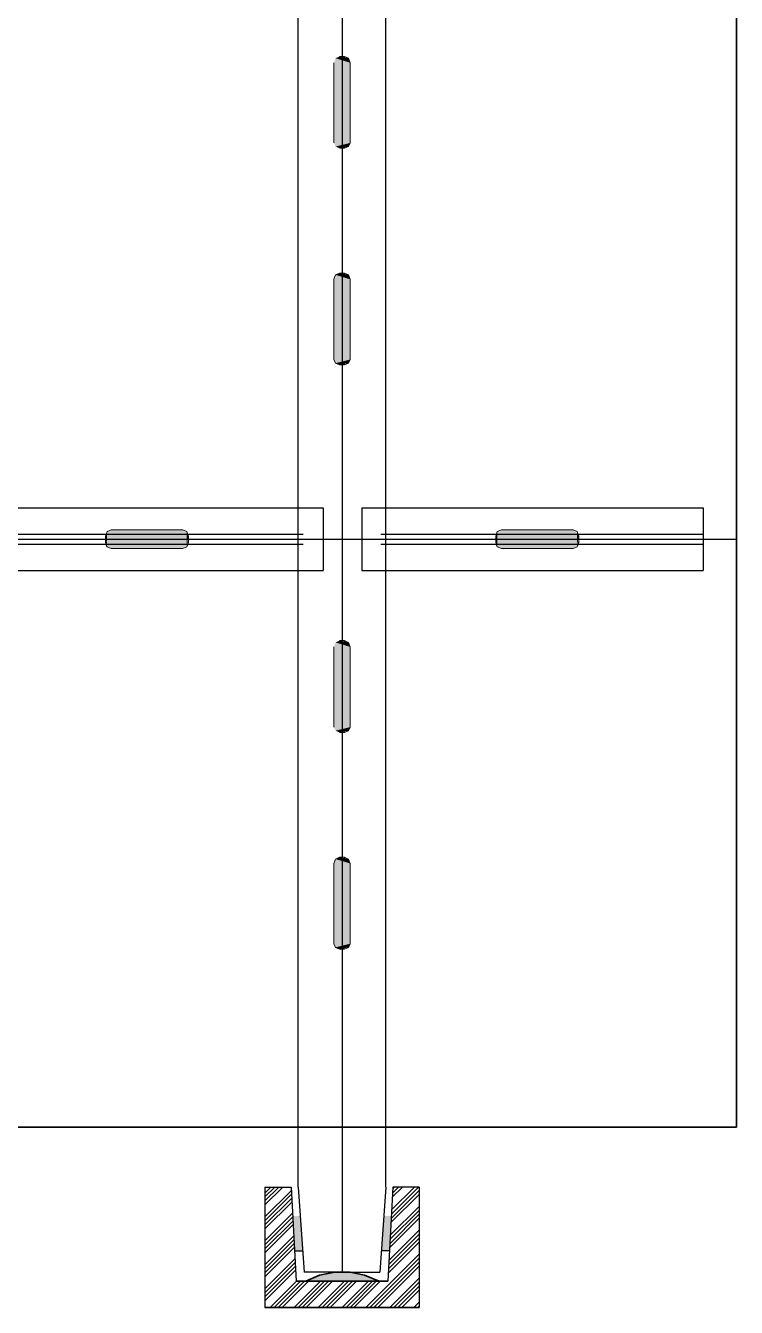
# Model space of a CAD drawing. Header units: inches. Extents: x 12838 to 25100, y 14333 to 18831.
# Drawn here: x 24463 to 25100, y 14333 to 15483 of the extents above; entities that cross this region are included whole.
import ezdxf

# ---------------------------------------------------------------- set-up
doc = ezdxf.new("R2010")
doc.units = ezdxf.units.IN
doc.header["$MEASUREMENT"] = 0
for name, color, linetype in [('1', 50, 'Continuous'), ('PDF2_Geometry', 7, 'Continuous'), ('PDF2_Solid Fills', 7, 'Continuous'), ('PDF_Geometry', 7, 'Continuous')]:
    doc.layers.add(name, color=color, linetype=linetype)
pattern_1 = [(45, (5202.577, 18479.614), (-10.739184, 10.739184), []), (45, (5206.156, 18479.614), (-10.739184, 10.739184), []), (45, (5209.736, 18479.614), (-10.739184, 10.739184), []), (45, (5213.316, 18479.614), (-10.739184, 10.739184), [])]

msp = doc.modelspace()

# ---------------------------------------------------------------- hatches: boundary and pattern name
at = {"layer": '1', "linetype": 'ByBlock'}
h = msp.add_hatch(dxfattribs=at)
h.set_pattern_fill('ANSI34', color=256, scale=20.25)
h.set_pattern_definition(pattern_1)
h.paths.add_polyline_path([(24700.97781, 14440.94844), (24677.35281, 14440.94844), (24677.35281, 14332.94844), (24746.54031, 14332.94844), (24746.54031, 14356.57344), (24705.47781, 14356.57344)])
h = msp.add_hatch(dxfattribs=at)
h.set_pattern_fill('ANSI34', color=256, scale=20.25)
h.set_pattern_definition(pattern_1)
h.paths.add_polyline_path([(24700.97781, 14440.94844), (24677.35281, 14440.94844), (24677.35281, 14332.94844), (24746.54031, 14332.94844), (24746.54031, 14356.57344), (24705.47781, 14356.57344)])
h = msp.add_hatch(dxfattribs=at)
h.set_pattern_fill('ANSI34', color=256, scale=20.25)
h.set_pattern_definition(pattern_1)
h.paths.add_polyline_path([(24787.60281, 14356.57344), (24746.54031, 14356.57344), (24746.54031, 14332.94844), (24815.72781, 14332.94844), (24815.72781, 14440.94844), (24792.10281, 14440.94844)])
h = msp.add_hatch(dxfattribs=at)
h.set_pattern_fill('ANSI34', color=256, scale=20.25)
h.set_pattern_definition(pattern_1)
h.paths.add_polyline_path([(24787.60281, 14356.57344), (24746.54031, 14356.57344), (24746.54031, 14332.94844), (24815.72781, 14332.94844), (24815.72781, 14440.94844), (24792.10281, 14440.94844)])
h = msp.add_hatch(color=3, dxfattribs=at)
h.dxf.hatch_style = 1
h.paths.add_polyline_path([(24709.03835, 14415.04778), (24702.35862, 14415.05838), (24704.03925, 14383.5465), (24711.3164, 14383.5465)])
h = msp.add_hatch(color=3, dxfattribs=at)
h.dxf.hatch_style = 1
h.paths.add_polyline_path([(24709.03835, 14415.04778), (24702.35862, 14415.05838), (24704.03925, 14383.5465), (24711.3164, 14383.5465)])
h = msp.add_hatch(color=3, dxfattribs=at)
h.dxf.hatch_style = 1
h.paths.add_polyline_path([(24784.04228, 14415.04778), (24790.72201, 14415.05838), (24789.04138, 14383.5465), (24781.76423, 14383.5465)])
h = msp.add_hatch(color=3, dxfattribs=at)
h.dxf.hatch_style = 1
h.paths.add_polyline_path([(24784.04228, 14415.04778), (24790.72201, 14415.05838), (24789.04138, 14383.5465), (24781.76423, 14383.5465)])
h = msp.add_hatch(color=256, dxfattribs=at)
h.dxf.hatch_style = 1
h.paths.add_polyline_path([(24740.02513, 14364.39166), (24726.34325, 14361.78559), (24713.9644, 14356.57344), (24779.76775, 14356.57344), (24766.73738, 14361.78559), (24753.70701, 14364.39166)])
h = msp.add_hatch(color=256, dxfattribs=at)
h.dxf.hatch_style = 1
h.paths.add_polyline_path([(24740.02513, 14364.39166), (24726.34325, 14361.78559), (24713.9644, 14356.57344), (24779.76775, 14356.57344), (24766.73738, 14361.78559), (24753.70701, 14364.39166)])

# ---------------------------------------------------------------- linework, layer by layer
at = {"linetype": 'ByBlock'}
for p, q in [((24746.54031, 16598.50247), (24746.54031, 14364.23628)), ((24746.54031, 16598.50247), (24746.54031, 14364.23628)), ((23871.79465, 15050.50247), (24729.60862, 15050.50247)), ((23871.79465, 15050.50247), (24729.60862, 15050.50247)), ((24729.60862, 15050.50247), (24729.60862, 14994.25247)), ((24729.60862, 15050.50247), (24729.60862, 14994.25247)), ((24764.45122, 15050.50247), (25070.63862, 15050.50247)), ((24764.45122, 15050.50247), (24764.45122, 14994.25247)), ((24764.45122, 15050.50247), (25070.63862, 15050.50247)), ((24764.45122, 15050.50247), (24764.45122, 14994.25247)), ((25070.63862, 15050.50247), (25070.63862, 14994.25247)), ((25070.63862, 15050.50247), (25070.63862, 14994.25247)), ((23824.71531, 15022.37747), (25100.46531, 15022.37747)), ((23824.71531, 15022.37747), (25100.46531, 15022.37747)), ((23871.79465, 15026.87747), (24711.66531, 15026.87747)), ((23871.79465, 15026.87747), (24711.66531, 15026.87747)), ((24781.41531, 15026.87747), (25070.63862, 15026.87747)), ((24781.41531, 15026.87747), (25070.63862, 15026.87747)), ((23871.79465, 15017.87747), (24711.66531, 15017.87747)), ((23871.79465, 15017.87747), (24711.66531, 15017.87747)), ((24781.41531, 15017.87747), (25070.63862, 15017.87747)), ((24781.41531, 15017.87747), (25070.63862, 15017.87747)), ((23871.79465, 14994.25247), (24729.60862, 14994.25247)), ((23871.79465, 14994.25247), (24729.60862, 14994.25247)), ((24764.45122, 14994.25247), (25070.63862, 14994.25247)), ((24764.45122, 14994.25247), (25070.63862, 14994.25247))]:
    msp.add_line(p, q, dxfattribs=at)
at = {"layer": '1', "linetype": 'ByBlock'}
for p, q in [((24707.16531, 14440.94844), (24707.16531, 18564.65507)), ((24785.91531, 14441.06226), (24786.11522, 18564.65507)), ((24785.91531, 14441.06226), (24785.91531, 18458.90507)), ((24707.16531, 14440.94844), (24707.16531, 18395.63183)), ((24677.35281, 14440.94844), (24677.35281, 14332.94844)), ((24677.35281, 14440.94844), (24700.97781, 14440.94844)), ((24677.35281, 14440.94844), (24677.35281, 14332.94844)), ((24677.35281, 14440.94844), (24700.97781, 14440.94844)), ((24700.97781, 14440.94844), (24705.47781, 14356.57344)), ((24700.97781, 14440.94844), (24705.47781, 14356.57344)), ((24707.16531, 14440.94844), (24712.7016, 14364.39166)), ((24707.16531, 14440.94844), (24712.7016, 14364.39166)), ((24785.91531, 14440.94844), (24780.37903, 14364.39166)), ((24785.91531, 14440.94844), (24780.37903, 14364.39166)), ((24792.10281, 14440.94844), (24787.60281, 14356.57344)), ((24792.10281, 14440.94844), (24787.60281, 14356.57344)), ((24815.72781, 14440.94844), (24792.10281, 14440.94844)), ((24815.72781, 14440.94844), (24792.10281, 14440.94844)), ((24815.72781, 14440.94844), (24815.72781, 14332.94844)), ((24815.72781, 14440.94844), (24815.72781, 14332.94844)), ((24704.03925, 14383.5465), (24711.3164, 14383.5465)), ((24704.03925, 14383.5465), (24711.3164, 14383.5465)), ((24789.04138, 14383.5465), (24781.76423, 14383.5465)), ((24789.04138, 14383.5465), (24781.76423, 14383.5465)), ((24705.47781, 14356.57344), (24787.60281, 14356.57344)), ((24787.60281, 14356.57344), (24705.47781, 14356.57344)), ((24705.47781, 14356.57344), (24787.60281, 14356.57344)), ((24787.60281, 14356.57344), (24705.47781, 14356.57344)), ((24746.54031, 14364.39166), (24712.7016, 14364.39166)), ((24746.54031, 14364.39166), (24712.7016, 14364.39166)), ((24746.54031, 14364.39166), (24780.37903, 14364.39166)), ((24746.54031, 14364.39166), (24780.37903, 14364.39166)), ((24815.72781, 14332.94844), (24677.35281, 14332.94844)), ((24677.35281, 14332.94844), (24815.72781, 14332.94844)), ((24815.72781, 14332.94844), (24677.35281, 14332.94844)), ((24677.35281, 14332.94844), (24815.72781, 14332.94844))]:
    msp.add_line(p, q, dxfattribs=at)
at = {"layer": '1', "linetype": 'ByBlock', "lineweight": 35}
for p, q in [((25100.46531, 14494.75247), (25100.46531, 16598.50247)), ((25100.46531, 14494.75247), (25100.46531, 16598.50247)), ((23852.84031, 14494.75247), (25100.46531, 14494.75247)), ((23852.84031, 14494.75247), (25100.46531, 14494.75247))]:
    msp.add_line(p, q, dxfattribs=at)
at = {"layer": 'PDF2_Geometry', "linetype": 'ByBlock', "lineweight": 18}
for p, q in [((24739.30817, 15377.88721), (24739.30817, 15449.93344)), ((24739.30817, 15377.88721), (24739.30817, 15449.93344)), ((24744.37067, 15455.53704), (24748.70996, 15455.53704)), ((24744.37067, 15455.53704), (24748.70996, 15455.53704)), ((24748.70996, 15455.53704), (24752.32603, 15453.93601)), ((24748.70996, 15455.53704), (24752.32603, 15453.93601)), ((24752.32603, 15453.93601), (24753.77246, 15449.93344)), ((24752.32603, 15453.93601), (24753.77246, 15449.93344)), ((24753.77246, 15449.93344), (24753.77246, 15377.88721)), ((24753.77246, 15449.93344), (24753.77246, 15377.88721)), ((24748.70996, 15373.08412), (24744.37067, 15373.08412)), ((24744.37067, 15373.08412), (24748.70996, 15373.08412)), ((24748.70996, 15373.08412), (24744.37067, 15373.08412)), ((24744.37067, 15373.08412), (24748.70996, 15373.08412)), ((24752.32603, 15374.68515), (24748.70996, 15373.08412)), ((24748.70996, 15373.08412), (24752.32603, 15374.68515)), ((24752.32603, 15374.68515), (24748.70996, 15373.08412)), ((24748.70996, 15373.08412), (24752.32603, 15374.68515)), ((24753.77246, 15377.88721), (24752.32603, 15374.68515)), ((24752.32603, 15374.68515), (24753.77246, 15377.88721)), ((24753.77246, 15377.88721), (24752.32603, 15374.68515)), ((24752.32603, 15374.68515), (24753.77246, 15377.88721)), ((24739.30817, 15255.52881), (24740.7546, 15259.53137)), ((24739.30817, 15255.52881), (24740.7546, 15259.53137)), ((24739.30817, 15183.48257), (24739.30817, 15255.52881)), ((24739.30817, 15183.48257), (24739.30817, 15255.52881)), ((24740.7546, 15259.53137), (24744.37067, 15261.1324)), ((24740.7546, 15259.53137), (24744.37067, 15261.1324)), ((24744.37067, 15261.1324), (24748.70996, 15261.1324)), ((24744.37067, 15261.1324), (24748.70996, 15261.1324)), ((24748.70996, 15261.1324), (24752.32603, 15259.53137)), ((24748.70996, 15261.1324), (24752.32603, 15259.53137)), ((24752.32603, 15259.53137), (24753.77246, 15255.52881)), ((24752.32603, 15259.53137), (24753.77246, 15255.52881)), ((24753.77246, 15255.52881), (24753.77246, 15183.48257)), ((24753.77246, 15255.52881), (24753.77246, 15183.48257)), ((24739.30817, 15183.48257), (24740.7546, 15180.28052)), ((24740.7546, 15180.28052), (24739.30817, 15183.48257)), ((24739.30817, 15183.48257), (24740.7546, 15180.28052)), ((24740.7546, 15180.28052), (24739.30817, 15183.48257)), ((24753.77246, 15183.48257), (24752.32603, 15180.28052)), ((24752.32603, 15180.28052), (24753.77246, 15183.48257)), ((24753.77246, 15183.48257), (24752.32603, 15180.28052)), ((24752.32603, 15180.28052), (24753.77246, 15183.48257)), ((24740.7546, 15180.28052), (24744.37067, 15178.67949)), ((24744.37067, 15178.67949), (24740.7546, 15180.28052)), ((24740.7546, 15180.28052), (24744.37067, 15178.67949)), ((24744.37067, 15178.67949), (24740.7546, 15180.28052)), ((24748.70996, 15178.67949), (24744.37067, 15178.67949)), ((24744.37067, 15178.67949), (24748.70996, 15178.67949)), ((24748.70996, 15178.67949), (24744.37067, 15178.67949)), ((24744.37067, 15178.67949), (24748.70996, 15178.67949)), ((24752.32603, 15180.28052), (24748.70996, 15178.67949)), ((24748.70996, 15178.67949), (24752.32603, 15180.28052)), ((24752.32603, 15180.28052), (24748.70996, 15178.67949)), ((24748.70996, 15178.67949), (24752.32603, 15180.28052)), ((24535.65262, 15029.0756), (24534.20619, 15025.07303)), ((24535.65262, 15029.0756), (24534.20619, 15025.07303)), ((24534.20619, 15025.07303), (24534.20619, 15019.46944)), ((24534.20619, 15025.07303), (24534.20619, 15019.46944)), ((24539.26869, 15030.67663), (24535.65262, 15029.0756)), ((24539.26869, 15030.67663), (24535.65262, 15029.0756)), ((24603.63476, 15030.67663), (24539.26869, 15030.67663)), ((24603.63476, 15030.67663), (24539.26869, 15030.67663)), ((24607.25083, 15029.0756), (24603.63476, 15030.67663)), ((24607.25083, 15029.0756), (24603.63476, 15030.67663)), ((24608.69726, 15025.07303), (24607.25083, 15029.0756)), ((24608.69726, 15025.07303), (24607.25083, 15029.0756)), ((24608.69726, 15019.46944), (24608.69726, 15025.07303)), ((24608.69726, 15019.46944), (24608.69726, 15025.07303)), ((24885.92741, 15029.0899), (24884.48099, 15025.08733)), ((24885.92741, 15029.0899), (24884.48099, 15025.08733)), ((24884.48099, 15025.08733), (24884.48099, 15019.48373)), ((24884.48099, 15025.08733), (24884.48099, 15019.48373)), ((24889.54349, 15030.69092), (24885.92741, 15029.0899)), ((24889.54349, 15030.69092), (24885.92741, 15029.0899)), ((24953.90956, 15030.69092), (24889.54349, 15030.69092)), ((24953.90956, 15030.69092), (24889.54349, 15030.69092)), ((24957.52563, 15029.0899), (24953.90956, 15030.69092)), ((24957.52563, 15029.0899), (24953.90956, 15030.69092)), ((24958.97206, 15025.08733), (24957.52563, 15029.0899)), ((24958.97206, 15025.08733), (24957.52563, 15029.0899)), ((24958.97206, 15019.48373), (24958.97206, 15025.08733)), ((24958.97206, 15019.48373), (24958.97206, 15025.08733)), ((24534.20619, 15019.46944), (24535.65262, 15015.46687)), ((24534.20619, 15019.46944), (24535.65262, 15015.46687)), ((24535.65262, 15015.46687), (24539.26869, 15013.86584)), ((24535.65262, 15015.46687), (24539.26869, 15013.86584)), ((24539.26869, 15013.86584), (24603.63476, 15013.86584)), ((24539.26869, 15013.86584), (24603.63476, 15013.86584)), ((24603.63476, 15013.86584), (24607.25083, 15015.46687)), ((24603.63476, 15013.86584), (24607.25083, 15015.46687)), ((24607.25083, 15015.46687), (24608.69726, 15019.46944)), ((24607.25083, 15015.46687), (24608.69726, 15019.46944)), ((24884.48099, 15019.48373), (24885.92741, 15015.48116)), ((24884.48099, 15019.48373), (24885.92741, 15015.48116)), ((24885.92741, 15015.48116), (24889.54349, 15013.88014)), ((24885.92741, 15015.48116), (24889.54349, 15013.88014)), ((24889.54349, 15013.88014), (24953.90956, 15013.88014)), ((24889.54349, 15013.88014), (24953.90956, 15013.88014)), ((24953.90956, 15013.88014), (24957.52563, 15015.48116)), ((24953.90956, 15013.88014), (24957.52563, 15015.48116)), ((24957.52563, 15015.48116), (24958.97206, 15019.48373)), ((24957.52563, 15015.48116), (24958.97206, 15019.48373)), ((24744.37067, 14931.28704), (24748.70996, 14931.28704)), ((24744.37067, 14931.28704), (24748.70996, 14931.28704)), ((24748.70996, 14931.28704), (24752.32603, 14929.68601)), ((24748.70996, 14931.28704), (24752.32603, 14929.68601)), ((24739.30817, 14853.63721), (24739.30817, 14925.68344)), ((24739.30817, 14853.63721), (24739.30817, 14925.68344)), ((24752.32603, 14929.68601), (24753.77246, 14925.68344)), ((24752.32603, 14929.68601), (24753.77246, 14925.68344)), ((24753.77246, 14925.68344), (24753.77246, 14853.63721)), ((24753.77246, 14925.68344), (24753.77246, 14853.63721)), ((24752.32603, 14850.43515), (24748.70996, 14848.83412)), ((24748.70996, 14848.83412), (24752.32603, 14850.43515)), ((24752.32603, 14850.43515), (24748.70996, 14848.83412)), ((24748.70996, 14848.83412), (24752.32603, 14850.43515)), ((24753.77246, 14853.63721), (24752.32603, 14850.43515)), ((24752.32603, 14850.43515), (24753.77246, 14853.63721)), ((24753.77246, 14853.63721), (24752.32603, 14850.43515)), ((24752.32603, 14850.43515), (24753.77246, 14853.63721)), ((24748.70996, 14848.83412), (24744.37067, 14848.83412)), ((24744.37067, 14848.83412), (24748.70996, 14848.83412)), ((24748.70996, 14848.83412), (24744.37067, 14848.83412)), ((24744.37067, 14848.83412), (24748.70996, 14848.83412)), ((24739.30817, 14731.27881), (24740.7546, 14735.28137)), ((24739.30817, 14731.27881), (24740.7546, 14735.28137)), ((24740.7546, 14735.28137), (24744.37067, 14736.8824)), ((24740.7546, 14735.28137), (24744.37067, 14736.8824)), ((24744.37067, 14736.8824), (24748.70996, 14736.8824)), ((24744.37067, 14736.8824), (24748.70996, 14736.8824)), ((24748.70996, 14736.8824), (24752.32603, 14735.28137)), ((24748.70996, 14736.8824), (24752.32603, 14735.28137)), ((24752.32603, 14735.28137), (24753.77246, 14731.27881)), ((24752.32603, 14735.28137), (24753.77246, 14731.27881)), ((24739.30817, 14659.23257), (24739.30817, 14731.27881)), ((24739.30817, 14659.23257), (24739.30817, 14731.27881)), ((24753.77246, 14731.27881), (24753.77246, 14659.23257)), ((24753.77246, 14731.27881), (24753.77246, 14659.23257)), ((24739.30817, 14659.23257), (24740.7546, 14656.03052)), ((24740.7546, 14656.03052), (24739.30817, 14659.23257)), ((24739.30817, 14659.23257), (24740.7546, 14656.03052)), ((24740.7546, 14656.03052), (24739.30817, 14659.23257)), ((24740.7546, 14656.03052), (24744.37067, 14654.42949)), ((24744.37067, 14654.42949), (24740.7546, 14656.03052)), ((24740.7546, 14656.03052), (24744.37067, 14654.42949)), ((24744.37067, 14654.42949), (24740.7546, 14656.03052)), ((24748.70996, 14654.42949), (24744.37067, 14654.42949)), ((24744.37067, 14654.42949), (24748.70996, 14654.42949)), ((24748.70996, 14654.42949), (24744.37067, 14654.42949)), ((24744.37067, 14654.42949), (24748.70996, 14654.42949)), ((24752.32603, 14656.03052), (24748.70996, 14654.42949)), ((24748.70996, 14654.42949), (24752.32603, 14656.03052)), ((24752.32603, 14656.03052), (24748.70996, 14654.42949)), ((24748.70996, 14654.42949), (24752.32603, 14656.03052)), ((24753.77246, 14659.23257), (24752.32603, 14656.03052)), ((24752.32603, 14656.03052), (24753.77246, 14659.23257)), ((24753.77246, 14659.23257), (24752.32603, 14656.03052)), ((24752.32603, 14656.03052), (24753.77246, 14659.23257))]:
    msp.add_line(p, q, dxfattribs=at)
at = {"layer": 'PDF2_Geometry', "linetype": 'ByBlock', "lineweight": 9}
for p, q in [((24534.92941, 15017.0679), (24535.65262, 15015.46687)), ((24535.65262, 15015.46687), (24534.92941, 15017.0679)), ((24534.92941, 15017.0679), (24534.92941, 15017.0679)), ((24534.92941, 15017.0679), (24535.65262, 15015.46687)), ((24535.65262, 15015.46687), (24534.92941, 15017.0679)), ((24534.92941, 15017.0679), (24534.92941, 15017.0679)), ((24607.97405, 15017.0679), (24607.25083, 15015.46687)), ((24607.25083, 15015.46687), (24607.97405, 15017.0679)), ((24607.97405, 15017.0679), (24607.25083, 15015.46687)), ((24607.25083, 15015.46687), (24607.97405, 15017.0679)), ((24607.97405, 15017.0679), (24607.97405, 15017.0679)), ((24607.97405, 15017.0679), (24607.97405, 15017.0679)), ((24885.2042, 15017.08219), (24885.92741, 15015.48116)), ((24885.92741, 15015.48116), (24885.2042, 15017.08219)), ((24885.2042, 15017.08219), (24885.2042, 15017.08219)), ((24885.2042, 15017.08219), (24885.92741, 15015.48116)), ((24885.92741, 15015.48116), (24885.2042, 15017.08219)), ((24885.2042, 15017.08219), (24885.2042, 15017.08219)), ((24958.24884, 15017.08219), (24957.52563, 15015.48116)), ((24957.52563, 15015.48116), (24958.24884, 15017.08219)), ((24958.24884, 15017.08219), (24957.52563, 15015.48116)), ((24957.52563, 15015.48116), (24958.24884, 15017.08219)), ((24958.24884, 15017.08219), (24958.24884, 15017.08219)), ((24958.24884, 15017.08219), (24958.24884, 15017.08219))]:
    msp.add_line(p, q, dxfattribs=at)
at = {"layer": 'PDF2_Solid Fills', "linetype": 'ByBlock', "transparency": 33554559}
for points in [[(24739.30817, 15449.93344), (24740.7546, 15453.93601), (24753.77246, 15449.93344)], [(24739.30817, 15449.93344), (24740.7546, 15453.93601), (24753.77246, 15449.93344)], [(24739.30817, 15377.88721), (24739.30817, 15449.93344), (24753.77246, 15377.88721)], [(24739.30817, 15449.93344), (24753.77246, 15377.88721), (24753.77246, 15449.93344)], [(24739.30817, 15377.88721), (24739.30817, 15449.93344), (24753.77246, 15377.88721)], [(24739.30817, 15449.93344), (24753.77246, 15377.88721), (24753.77246, 15449.93344)], [(24740.7546, 15453.93601), (24744.37067, 15455.53704), (24748.70996, 15455.53704)], [(24752.32603, 15453.93601), (24740.7546, 15453.93601), (24744.37067, 15455.53704)], [(24740.7546, 15453.93601), (24744.37067, 15455.53704), (24748.70996, 15455.53704)], [(24752.32603, 15453.93601), (24740.7546, 15453.93601), (24744.37067, 15455.53704)], [(24740.7546, 15453.93601), (24753.77246, 15449.93344), (24752.32603, 15453.93601)], [(24740.7546, 15453.93601), (24753.77246, 15449.93344), (24752.32603, 15453.93601)], [(24752.32603, 15453.93601), (24752.32603, 15453.93601), (24744.37067, 15455.53704)], [(24752.32603, 15453.93601), (24752.32603, 15453.93601), (24744.37067, 15455.53704)], [(24747.98674, 15454.73652), (24749.43317, 15453.93601), (24746.54031, 15454.73652)], [(24747.98674, 15454.73652), (24749.43317, 15453.93601), (24746.54031, 15454.73652)], [(24750.15638, 15454.73652), (24748.70996, 15455.53704), (24747.98674, 15454.73652)], [(24750.15638, 15454.73652), (24748.70996, 15455.53704), (24747.98674, 15454.73652)], [(24749.43317, 15454.73652), (24747.98674, 15454.73652), (24749.43317, 15453.93601)], [(24749.43317, 15454.73652), (24747.98674, 15454.73652), (24749.43317, 15453.93601)], [(24749.43317, 15454.73652), (24747.98674, 15454.73652), (24749.43317, 15453.93601)], [(24749.43317, 15454.73652), (24747.98674, 15454.73652), (24749.43317, 15453.93601)], [(24748.70996, 15455.53704), (24752.32603, 15453.93601), (24752.32603, 15453.93601)], [(24748.70996, 15455.53704), (24752.32603, 15453.93601), (24752.32603, 15453.93601)], [(24750.15638, 15454.73652), (24752.32603, 15453.93601), (24750.8796, 15454.73652)], [(24750.15638, 15454.73652), (24752.32603, 15453.93601), (24750.8796, 15454.73652)], [(24739.30817, 15377.88721), (24740.7546, 15374.68515), (24753.77246, 15377.88721)], [(24739.30817, 15377.88721), (24740.7546, 15374.68515), (24753.77246, 15377.88721)], [(24740.7546, 15374.68515), (24753.77246, 15377.88721), (24752.32603, 15374.68515)], [(24740.7546, 15374.68515), (24753.77246, 15377.88721), (24752.32603, 15374.68515)], [(24740.7546, 15374.68515), (24744.37067, 15373.08412), (24748.70996, 15373.08412)], [(24752.32603, 15374.68515), (24740.7546, 15374.68515), (24744.37067, 15373.08412)], [(24740.7546, 15374.68515), (24744.37067, 15373.08412), (24748.70996, 15373.08412)], [(24752.32603, 15374.68515), (24740.7546, 15374.68515), (24744.37067, 15373.08412)], [(24752.32603, 15374.68515), (24752.32603, 15374.68515), (24744.37067, 15373.08412)], [(24752.32603, 15374.68515), (24752.32603, 15374.68515), (24744.37067, 15373.08412)], [(24749.43317, 15373.88464), (24746.54031, 15373.08412), (24747.98674, 15373.88464)], [(24749.43317, 15373.88464), (24746.54031, 15373.08412), (24747.98674, 15373.88464)], [(24750.15638, 15373.88464), (24748.70996, 15373.08412), (24747.98674, 15373.88464)], [(24750.15638, 15373.88464), (24748.70996, 15373.08412), (24747.98674, 15373.88464)], [(24748.70996, 15373.08412), (24752.32603, 15374.68515), (24752.32603, 15374.68515)], [(24748.70996, 15373.08412), (24752.32603, 15374.68515), (24752.32603, 15374.68515)], [(24750.15638, 15373.88464), (24752.32603, 15374.68515), (24750.8796, 15373.88464)], [(24750.15638, 15373.88464), (24752.32603, 15374.68515), (24750.8796, 15373.88464)], [(24739.30817, 15255.52881), (24740.7546, 15259.53137), (24753.77246, 15255.52881)], [(24739.30817, 15255.52881), (24740.7546, 15259.53137), (24753.77246, 15255.52881)], [(24739.30817, 15183.48257), (24739.30817, 15255.52881), (24753.77246, 15183.48257)], [(24739.30817, 15255.52881), (24753.77246, 15183.48257), (24753.77246, 15255.52881)], [(24739.30817, 15183.48257), (24739.30817, 15255.52881), (24753.77246, 15183.48257)], [(24739.30817, 15255.52881), (24753.77246, 15183.48257), (24753.77246, 15255.52881)], [(24740.7546, 15259.53137), (24744.37067, 15261.1324), (24748.70996, 15261.1324)], [(24752.32603, 15259.53137), (24740.7546, 15259.53137), (24744.37067, 15261.1324)], [(24740.7546, 15259.53137), (24744.37067, 15261.1324), (24744.37067, 15261.1324)], [(24740.7546, 15259.53137), (24744.37067, 15261.1324), (24748.70996, 15261.1324)], [(24752.32603, 15259.53137), (24740.7546, 15259.53137), (24744.37067, 15261.1324)], [(24740.7546, 15259.53137), (24744.37067, 15261.1324), (24744.37067, 15261.1324)], [(24740.7546, 15259.53137), (24753.77246, 15255.52881), (24752.32603, 15259.53137)], [(24740.7546, 15259.53137), (24753.77246, 15255.52881), (24752.32603, 15259.53137)], [(24752.32603, 15259.53137), (24752.32603, 15259.53137), (24744.37067, 15261.1324)], [(24752.32603, 15259.53137), (24752.32603, 15259.53137), (24744.37067, 15261.1324)], [(24747.98674, 15260.33189), (24749.43317, 15259.53137), (24746.54031, 15260.33189)], [(24747.98674, 15260.33189), (24749.43317, 15259.53137), (24746.54031, 15260.33189)], [(24750.15638, 15260.33189), (24748.70996, 15261.1324), (24747.98674, 15260.33189)], [(24750.15638, 15260.33189), (24748.70996, 15261.1324), (24747.98674, 15260.33189)], [(24749.43317, 15260.33189), (24747.98674, 15260.33189), (24749.43317, 15259.53137)], [(24749.43317, 15260.33189), (24747.98674, 15260.33189), (24749.43317, 15259.53137)], [(24749.43317, 15260.33189), (24747.98674, 15260.33189), (24749.43317, 15259.53137)], [(24749.43317, 15260.33189), (24747.98674, 15260.33189), (24749.43317, 15259.53137)], [(24748.70996, 15261.1324), (24752.32603, 15259.53137), (24752.32603, 15259.53137)], [(24748.70996, 15261.1324), (24752.32603, 15259.53137), (24752.32603, 15259.53137)], [(24750.15638, 15260.33189), (24752.32603, 15259.53137), (24750.8796, 15260.33189)], [(24750.15638, 15260.33189), (24752.32603, 15259.53137), (24750.8796, 15260.33189)], [(24739.30817, 15183.48257), (24740.7546, 15180.28052), (24753.77246, 15183.48257)], [(24739.30817, 15183.48257), (24740.7546, 15180.28052), (24753.77246, 15183.48257)], [(24740.7546, 15180.28052), (24753.77246, 15183.48257), (24752.32603, 15180.28052)], [(24740.7546, 15180.28052), (24753.77246, 15183.48257), (24752.32603, 15180.28052)], [(24740.7546, 15180.28052), (24744.37067, 15178.67949), (24748.70996, 15178.67949)], [(24752.32603, 15180.28052), (24740.7546, 15180.28052), (24744.37067, 15178.67949)], [(24740.7546, 15180.28052), (24744.37067, 15178.67949), (24744.37067, 15178.67949)], [(24740.7546, 15180.28052), (24744.37067, 15178.67949), (24748.70996, 15178.67949)], [(24752.32603, 15180.28052), (24740.7546, 15180.28052), (24744.37067, 15178.67949)], [(24740.7546, 15180.28052), (24744.37067, 15178.67949), (24744.37067, 15178.67949)], [(24752.32603, 15180.28052), (24752.32603, 15180.28052), (24744.37067, 15178.67949)], [(24752.32603, 15180.28052), (24752.32603, 15180.28052), (24744.37067, 15178.67949)], [(24749.43317, 15179.48001), (24746.54031, 15178.67949), (24747.98674, 15179.48001)], [(24749.43317, 15179.48001), (24746.54031, 15178.67949), (24747.98674, 15179.48001)], [(24750.15638, 15179.48001), (24748.70996, 15178.67949), (24747.98674, 15179.48001)], [(24750.15638, 15179.48001), (24748.70996, 15178.67949), (24747.98674, 15179.48001)], [(24748.70996, 15178.67949), (24752.32603, 15180.28052), (24752.32603, 15180.28052)], [(24748.70996, 15178.67949), (24752.32603, 15180.28052), (24752.32603, 15180.28052)], [(24750.15638, 15179.48001), (24752.32603, 15180.28052), (24750.8796, 15179.48001)], [(24750.15638, 15179.48001), (24752.32603, 15180.28052), (24750.8796, 15179.48001)], [(24535.65262, 15015.46687), (24535.65262, 15029.0756), (24534.20619, 15025.07303)], [(24535.65262, 15029.0756), (24534.20619, 15025.07303), (24534.20619, 15025.07303)], [(24535.65262, 15029.0756), (24534.20619, 15025.07303), (24534.20619, 15019.46944)], [(24535.65262, 15015.46687), (24535.65262, 15029.0756), (24534.20619, 15025.07303)], [(24535.65262, 15029.0756), (24534.20619, 15025.07303), (24534.20619, 15025.07303)], [(24535.65262, 15029.0756), (24534.20619, 15025.07303), (24534.20619, 15019.46944)], [(24535.65262, 15015.46687), (24535.65262, 15015.46687), (24534.20619, 15025.07303)], [(24535.65262, 15015.46687), (24535.65262, 15015.46687), (24534.20619, 15025.07303)], [(24539.26869, 15030.67663), (24535.65262, 15029.0756), (24539.26869, 15013.86584)], [(24539.26869, 15030.67663), (24535.65262, 15029.0756), (24539.26869, 15013.86584)], [(24535.65262, 15029.0756), (24539.26869, 15013.86584), (24535.65262, 15015.46687)], [(24535.65262, 15029.0756), (24539.26869, 15013.86584), (24535.65262, 15015.46687)], [(24539.26869, 15030.67663), (24603.63476, 15030.67663), (24539.26869, 15013.86584)], [(24603.63476, 15030.67663), (24539.26869, 15013.86584), (24603.63476, 15013.86584)], [(24539.26869, 15030.67663), (24603.63476, 15030.67663), (24539.26869, 15013.86584)], [(24603.63476, 15030.67663), (24539.26869, 15013.86584), (24603.63476, 15013.86584)], [(24603.63476, 15030.67663), (24607.25083, 15029.0756), (24603.63476, 15013.86584)], [(24603.63476, 15030.67663), (24607.25083, 15029.0756), (24603.63476, 15013.86584)], [(24607.25083, 15029.0756), (24603.63476, 15013.86584), (24607.25083, 15015.46687)], [(24607.25083, 15029.0756), (24603.63476, 15013.86584), (24607.25083, 15015.46687)], [(24607.25083, 15015.46687), (24607.25083, 15029.0756), (24608.69726, 15025.07303)], [(24607.25083, 15029.0756), (24608.69726, 15025.07303), (24608.69726, 15025.07303)], [(24607.25083, 15029.0756), (24608.69726, 15025.07303), (24608.69726, 15019.46944)], [(24607.25083, 15015.46687), (24607.25083, 15029.0756), (24608.69726, 15025.07303)], [(24607.25083, 15029.0756), (24608.69726, 15025.07303), (24608.69726, 15025.07303)], [(24607.25083, 15029.0756), (24608.69726, 15025.07303), (24608.69726, 15019.46944)], [(24607.25083, 15015.46687), (24607.25083, 15015.46687), (24608.69726, 15025.07303)], [(24607.25083, 15015.46687), (24607.25083, 15015.46687), (24608.69726, 15025.07303)], [(24885.92741, 15015.48116), (24885.92741, 15029.0899), (24884.48099, 15025.08733)], [(24885.92741, 15029.0899), (24884.48099, 15025.08733), (24884.48099, 15025.08733)], [(24885.92741, 15029.0899), (24884.48099, 15025.08733), (24884.48099, 15019.48373)], [(24885.92741, 15015.48116), (24885.92741, 15029.0899), (24884.48099, 15025.08733)], [(24885.92741, 15029.0899), (24884.48099, 15025.08733), (24884.48099, 15025.08733)], [(24885.92741, 15029.0899), (24884.48099, 15025.08733), (24884.48099, 15019.48373)], [(24885.92741, 15015.48116), (24885.92741, 15015.48116), (24884.48099, 15025.08733)], [(24885.92741, 15015.48116), (24885.92741, 15015.48116), (24884.48099, 15025.08733)], [(24889.54349, 15030.69092), (24885.92741, 15029.0899), (24889.54349, 15013.88014)], [(24889.54349, 15030.69092), (24885.92741, 15029.0899), (24889.54349, 15013.88014)], [(24885.92741, 15029.0899), (24889.54349, 15013.88014), (24885.92741, 15015.48116)], [(24885.92741, 15029.0899), (24889.54349, 15013.88014), (24885.92741, 15015.48116)], [(24889.54349, 15030.69092), (24953.90956, 15030.69092), (24889.54349, 15013.88014)], [(24953.90956, 15030.69092), (24889.54349, 15013.88014), (24953.90956, 15013.88014)], [(24889.54349, 15030.69092), (24953.90956, 15030.69092), (24889.54349, 15013.88014)], [(24953.90956, 15030.69092), (24889.54349, 15013.88014), (24953.90956, 15013.88014)], [(24953.90956, 15030.69092), (24957.52563, 15029.0899), (24953.90956, 15013.88014)], [(24953.90956, 15030.69092), (24957.52563, 15029.0899), (24953.90956, 15013.88014)], [(24957.52563, 15029.0899), (24953.90956, 15013.88014), (24957.52563, 15015.48116)], [(24957.52563, 15029.0899), (24953.90956, 15013.88014), (24957.52563, 15015.48116)], [(24957.52563, 15015.48116), (24957.52563, 15029.0899), (24958.97206, 15025.08733)], [(24957.52563, 15029.0899), (24958.97206, 15025.08733), (24958.97206, 15025.08733)], [(24957.52563, 15029.0899), (24958.97206, 15025.08733), (24958.97206, 15019.48373)], [(24957.52563, 15015.48116), (24957.52563, 15029.0899), (24958.97206, 15025.08733)], [(24957.52563, 15029.0899), (24958.97206, 15025.08733), (24958.97206, 15025.08733)], [(24957.52563, 15029.0899), (24958.97206, 15025.08733), (24958.97206, 15019.48373)], [(24957.52563, 15015.48116), (24957.52563, 15015.48116), (24958.97206, 15025.08733)], [(24957.52563, 15015.48116), (24957.52563, 15015.48116), (24958.97206, 15025.08733)], [(24534.92941, 15017.0679), (24534.20619, 15019.46944), (24534.92941, 15020.26995)], [(24534.92941, 15017.0679), (24534.20619, 15019.46944), (24534.92941, 15020.26995)], [(24534.20619, 15019.46944), (24535.65262, 15015.46687), (24535.65262, 15015.46687)], [(24534.20619, 15019.46944), (24535.65262, 15015.46687), (24535.65262, 15015.46687)], [(24608.69726, 15019.46944), (24607.25083, 15015.46687), (24607.25083, 15015.46687)], [(24608.69726, 15019.46944), (24607.25083, 15015.46687), (24607.25083, 15015.46687)], [(24607.97405, 15017.0679), (24608.69726, 15019.46944), (24607.97405, 15020.26995)], [(24607.97405, 15017.0679), (24608.69726, 15019.46944), (24607.97405, 15020.26995)], [(24885.2042, 15017.08219), (24884.48099, 15019.48373), (24885.2042, 15020.28425)], [(24885.2042, 15017.08219), (24884.48099, 15019.48373), (24885.2042, 15020.28425)], [(24884.48099, 15019.48373), (24885.92741, 15015.48116), (24885.92741, 15015.48116)], [(24884.48099, 15019.48373), (24885.92741, 15015.48116), (24885.92741, 15015.48116)], [(24958.97206, 15019.48373), (24957.52563, 15015.48116), (24957.52563, 15015.48116)], [(24958.97206, 15019.48373), (24957.52563, 15015.48116), (24957.52563, 15015.48116)], [(24958.24884, 15017.08219), (24958.97206, 15019.48373), (24958.24884, 15020.28425)], [(24958.24884, 15017.08219), (24958.97206, 15019.48373), (24958.24884, 15020.28425)], [(24740.7546, 14929.68601), (24744.37067, 14931.28704), (24748.70996, 14931.28704)], [(24752.32603, 14929.68601), (24740.7546, 14929.68601), (24744.37067, 14931.28704)], [(24740.7546, 14929.68601), (24744.37067, 14931.28704), (24748.70996, 14931.28704)], [(24752.32603, 14929.68601), (24740.7546, 14929.68601), (24744.37067, 14931.28704)], [(24752.32603, 14929.68601), (24752.32603, 14929.68601), (24744.37067, 14931.28704)], [(24752.32603, 14929.68601), (24752.32603, 14929.68601), (24744.37067, 14931.28704)], [(24747.98674, 14930.48652), (24749.43317, 14929.68601), (24746.54031, 14930.48652)], [(24747.98674, 14930.48652), (24749.43317, 14929.68601), (24746.54031, 14930.48652)], [(24750.15638, 14930.48652), (24748.70996, 14931.28704), (24747.98674, 14930.48652)], [(24750.15638, 14930.48652), (24748.70996, 14931.28704), (24747.98674, 14930.48652)], [(24749.43317, 14930.48652), (24747.98674, 14930.48652), (24749.43317, 14929.68601)], [(24749.43317, 14930.48652), (24747.98674, 14930.48652), (24749.43317, 14929.68601)], [(24749.43317, 14930.48652), (24747.98674, 14930.48652), (24749.43317, 14929.68601)], [(24749.43317, 14930.48652), (24747.98674, 14930.48652), (24749.43317, 14929.68601)], [(24748.70996, 14931.28704), (24752.32603, 14929.68601), (24752.32603, 14929.68601)], [(24748.70996, 14931.28704), (24752.32603, 14929.68601), (24752.32603, 14929.68601)], [(24750.15638, 14930.48652), (24752.32603, 14929.68601), (24750.8796, 14930.48652)], [(24750.15638, 14930.48652), (24752.32603, 14929.68601), (24750.8796, 14930.48652)], [(24739.30817, 14925.68344), (24740.7546, 14929.68601), (24753.77246, 14925.68344)], [(24739.30817, 14925.68344), (24740.7546, 14929.68601), (24753.77246, 14925.68344)], [(24739.30817, 14853.63721), (24739.30817, 14925.68344), (24753.77246, 14853.63721)], [(24739.30817, 14925.68344), (24753.77246, 14853.63721), (24753.77246, 14925.68344)], [(24739.30817, 14853.63721), (24739.30817, 14925.68344), (24753.77246, 14853.63721)], [(24739.30817, 14925.68344), (24753.77246, 14853.63721), (24753.77246, 14925.68344)], [(24740.7546, 14929.68601), (24753.77246, 14925.68344), (24752.32603, 14929.68601)], [(24740.7546, 14929.68601), (24753.77246, 14925.68344), (24752.32603, 14929.68601)], [(24739.30817, 14853.63721), (24740.7546, 14850.43515), (24753.77246, 14853.63721)], [(24739.30817, 14853.63721), (24740.7546, 14850.43515), (24753.77246, 14853.63721)], [(24740.7546, 14850.43515), (24753.77246, 14853.63721), (24752.32603, 14850.43515)], [(24740.7546, 14850.43515), (24753.77246, 14853.63721), (24752.32603, 14850.43515)], [(24740.7546, 14850.43515), (24744.37067, 14848.83412), (24748.70996, 14848.83412)], [(24752.32603, 14850.43515), (24740.7546, 14850.43515), (24744.37067, 14848.83412)], [(24740.7546, 14850.43515), (24744.37067, 14848.83412), (24748.70996, 14848.83412)], [(24752.32603, 14850.43515), (24740.7546, 14850.43515), (24744.37067, 14848.83412)], [(24752.32603, 14850.43515), (24752.32603, 14850.43515), (24744.37067, 14848.83412)], [(24752.32603, 14850.43515), (24752.32603, 14850.43515), (24744.37067, 14848.83412)], [(24749.43317, 14849.63464), (24746.54031, 14848.83412), (24747.98674, 14849.63464)], [(24749.43317, 14849.63464), (24746.54031, 14848.83412), (24747.98674, 14849.63464)], [(24750.15638, 14849.63464), (24748.70996, 14848.83412), (24747.98674, 14849.63464)], [(24750.15638, 14849.63464), (24748.70996, 14848.83412), (24747.98674, 14849.63464)], [(24748.70996, 14848.83412), (24752.32603, 14850.43515), (24752.32603, 14850.43515)], [(24748.70996, 14848.83412), (24752.32603, 14850.43515), (24752.32603, 14850.43515)], [(24750.15638, 14849.63464), (24752.32603, 14850.43515), (24750.8796, 14849.63464)], [(24750.15638, 14849.63464), (24752.32603, 14850.43515), (24750.8796, 14849.63464)], [(24739.30817, 14731.27881), (24740.7546, 14735.28137), (24753.77246, 14731.27881)], [(24739.30817, 14731.27881), (24740.7546, 14735.28137), (24753.77246, 14731.27881)], [(24740.7546, 14735.28137), (24744.37067, 14736.8824), (24748.70996, 14736.8824)], [(24752.32603, 14735.28137), (24740.7546, 14735.28137), (24744.37067, 14736.8824)], [(24740.7546, 14735.28137), (24744.37067, 14736.8824), (24744.37067, 14736.8824)], [(24740.7546, 14735.28137), (24744.37067, 14736.8824), (24748.70996, 14736.8824)], [(24752.32603, 14735.28137), (24740.7546, 14735.28137), (24744.37067, 14736.8824)], [(24740.7546, 14735.28137), (24744.37067, 14736.8824), (24744.37067, 14736.8824)], [(24740.7546, 14735.28137), (24753.77246, 14731.27881), (24752.32603, 14735.28137)], [(24740.7546, 14735.28137), (24753.77246, 14731.27881), (24752.32603, 14735.28137)], [(24752.32603, 14735.28137), (24752.32603, 14735.28137), (24744.37067, 14736.8824)], [(24752.32603, 14735.28137), (24752.32603, 14735.28137), (24744.37067, 14736.8824)], [(24747.98674, 14736.08189), (24749.43317, 14735.28137), (24746.54031, 14736.08189)], [(24747.98674, 14736.08189), (24749.43317, 14735.28137), (24746.54031, 14736.08189)], [(24750.15638, 14736.08189), (24748.70996, 14736.8824), (24747.98674, 14736.08189)], [(24750.15638, 14736.08189), (24748.70996, 14736.8824), (24747.98674, 14736.08189)], [(24749.43317, 14736.08189), (24747.98674, 14736.08189), (24749.43317, 14735.28137)], [(24749.43317, 14736.08189), (24747.98674, 14736.08189), (24749.43317, 14735.28137)], [(24749.43317, 14736.08189), (24747.98674, 14736.08189), (24749.43317, 14735.28137)], [(24749.43317, 14736.08189), (24747.98674, 14736.08189), (24749.43317, 14735.28137)], [(24748.70996, 14736.8824), (24752.32603, 14735.28137), (24752.32603, 14735.28137)], [(24748.70996, 14736.8824), (24752.32603, 14735.28137), (24752.32603, 14735.28137)], [(24750.15638, 14736.08189), (24752.32603, 14735.28137), (24750.8796, 14736.08189)], [(24750.15638, 14736.08189), (24752.32603, 14735.28137), (24750.8796, 14736.08189)], [(24739.30817, 14659.23257), (24739.30817, 14731.27881), (24753.77246, 14659.23257)], [(24739.30817, 14731.27881), (24753.77246, 14659.23257), (24753.77246, 14731.27881)], [(24739.30817, 14659.23257), (24739.30817, 14731.27881), (24753.77246, 14659.23257)], [(24739.30817, 14731.27881), (24753.77246, 14659.23257), (24753.77246, 14731.27881)], [(24739.30817, 14659.23257), (24740.7546, 14656.03052), (24753.77246, 14659.23257)], [(24739.30817, 14659.23257), (24740.7546, 14656.03052), (24753.77246, 14659.23257)], [(24740.7546, 14656.03052), (24753.77246, 14659.23257), (24752.32603, 14656.03052)], [(24740.7546, 14656.03052), (24753.77246, 14659.23257), (24752.32603, 14656.03052)], [(24740.7546, 14656.03052), (24744.37067, 14654.42949), (24748.70996, 14654.42949)], [(24752.32603, 14656.03052), (24740.7546, 14656.03052), (24744.37067, 14654.42949)], [(24740.7546, 14656.03052), (24744.37067, 14654.42949), (24744.37067, 14654.42949)], [(24740.7546, 14656.03052), (24744.37067, 14654.42949), (24748.70996, 14654.42949)], [(24752.32603, 14656.03052), (24740.7546, 14656.03052), (24744.37067, 14654.42949)], [(24740.7546, 14656.03052), (24744.37067, 14654.42949), (24744.37067, 14654.42949)], [(24752.32603, 14656.03052), (24752.32603, 14656.03052), (24744.37067, 14654.42949)], [(24752.32603, 14656.03052), (24752.32603, 14656.03052), (24744.37067, 14654.42949)], [(24749.43317, 14655.23001), (24746.54031, 14654.42949), (24747.98674, 14655.23001)], [(24749.43317, 14655.23001), (24746.54031, 14654.42949), (24747.98674, 14655.23001)], [(24750.15638, 14655.23001), (24748.70996, 14654.42949), (24747.98674, 14655.23001)], [(24750.15638, 14655.23001), (24748.70996, 14654.42949), (24747.98674, 14655.23001)], [(24748.70996, 14654.42949), (24752.32603, 14656.03052), (24752.32603, 14656.03052)], [(24748.70996, 14654.42949), (24752.32603, 14656.03052), (24752.32603, 14656.03052)], [(24750.15638, 14655.23001), (24752.32603, 14656.03052), (24750.8796, 14655.23001)], [(24750.15638, 14655.23001), (24752.32603, 14656.03052), (24750.8796, 14655.23001)]]:
    msp.add_solid(points, dxfattribs=at)
at = {"layer": 'PDF_Geometry', "linetype": 'ByBlock', "lineweight": 35}
msp.add_lwpolyline([(24779.76775, 14356.57344), (24766.73738, 14361.78559), (24753.70701, 14364.39166), (24740.02513, 14364.39166), (24726.34325, 14361.78559), (24713.9644, 14356.57344)], dxfattribs=at)
msp.add_lwpolyline([(24779.76775, 14356.57344), (24766.73738, 14361.78559), (24753.70701, 14364.39166), (24740.02513, 14364.39166), (24726.34325, 14361.78559), (24713.9644, 14356.57344)], dxfattribs=at)

doc.saveas('drawing.dxf')
